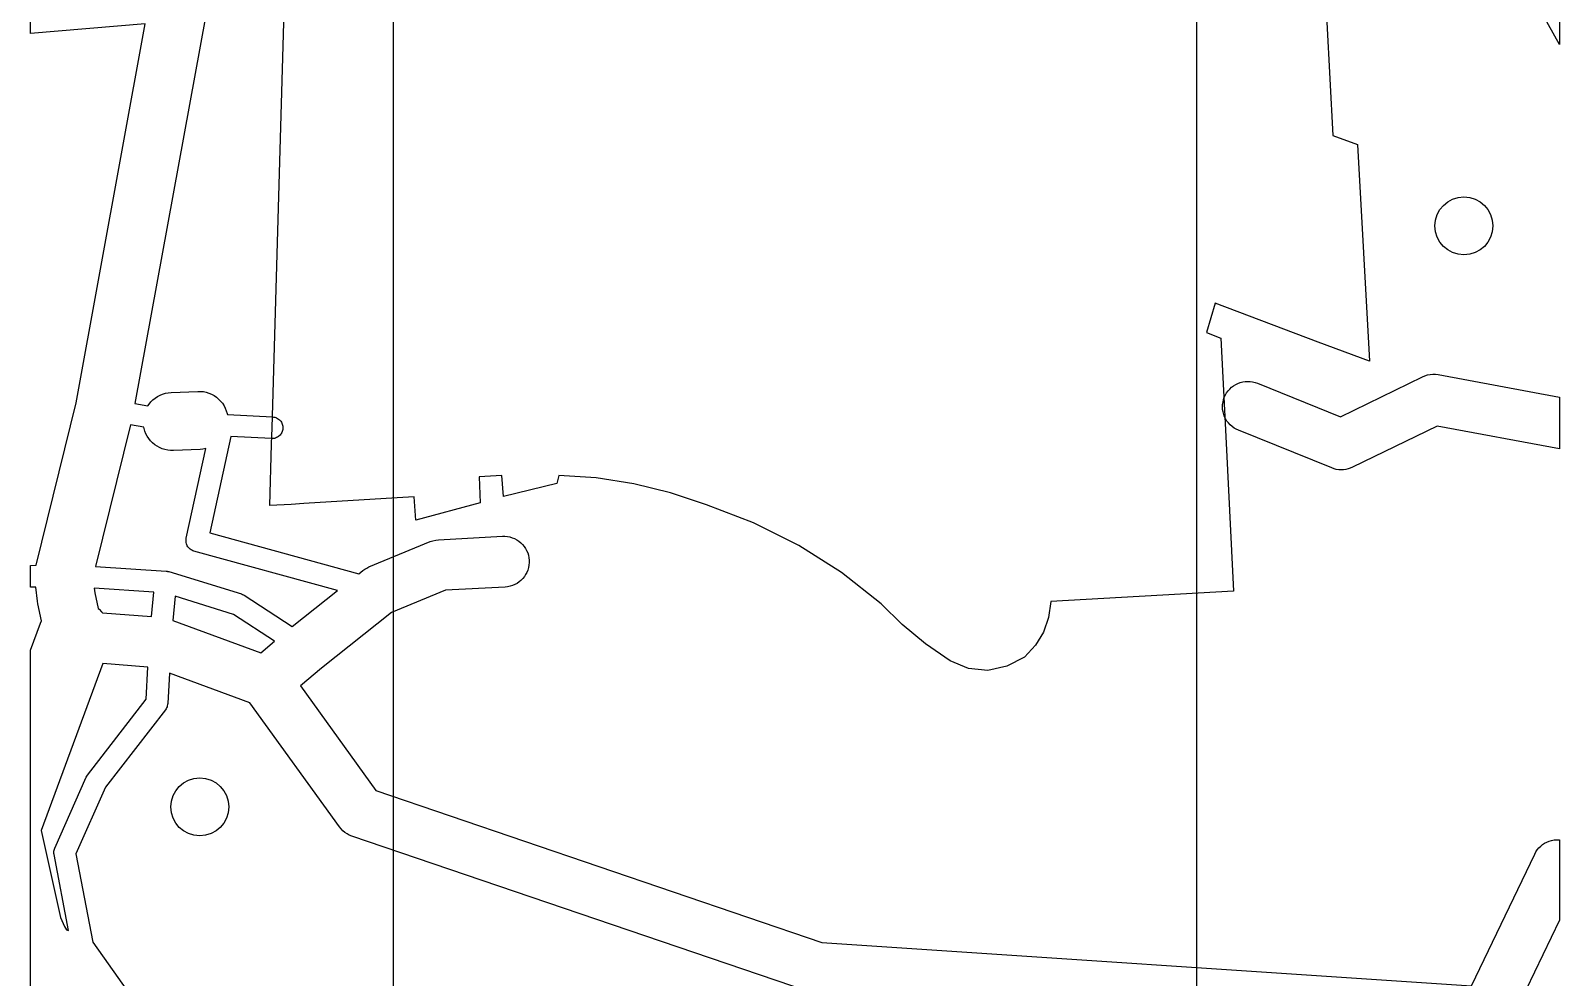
# Model space of a CAD drawing. Header units: metres. Extents: x 512313 to 512443, y 4012705 to 4013028.
# Drawn here: x 512337.5 to 512442.9, y 4012844.1 to 4012909.3 of the extents above; entities that cross this region are included whole.
import ezdxf

# ---------------------------------------------------------------- set-up
doc = ezdxf.new("R2010")
doc.units = ezdxf.units.M
for name, color, linetype in [('C-BLDG-EXST', 7, 'Continuous'), ('C-ROAD', 7, 'Continuous'), ('L-PLNT-TREE', 7, 'Continuous'), ('V-PROP-LINE', 7, 'Continuous')]:
    doc.layers.add(name, color=color, linetype=linetype)

msp = doc.modelspace()

# ---------------------------------------------------------------- linework, layer by layer
at = {"layer": 'C-BLDG-EXST'}
msp.add_lwpolyline([(512426.9, 4012909.93), (512427.32, 4012902.1), (512429.03, 4012901.49), (512429.84, 4012886.56), (512426.32, 4012887.87), (512419.21, 4012890.54), (512418.6, 4012888.53), (512419.61, 4012888.14), (512419.93, 4012881.81), (512420.48, 4012870.69), (512407.87, 4012869.99), (512407.72, 4012868.88), (512407.36, 4012867.87), (512406.82, 4012866.96), (512406.05, 4012866.14), (512404.85, 4012865.52), (512403.54, 4012865.22), (512402.21, 4012865.37), (512400.93, 4012865.9), (512399.24, 4012867.06), (512397.62, 4012868.39), (512396.17, 4012869.83), (512393.43, 4012871.98), (512390.5, 4012873.84), (512387.37, 4012875.41), (512384.13, 4012876.64), (512381.64, 4012877.48), (512379.12, 4012878.1), (512376.53, 4012878.5), (512373.95, 4012878.68), (512373.82, 4012878.11), (512370.13, 4012877.21), (512370.02, 4012878.66), (512368.45, 4012878.57), (512368.53, 4012876.79), (512364.09, 4012875.59), (512363.97, 4012877.2), (512362.8, 4012877.13), (512356.36, 4012876.73), (512355.5, 4012876.68), (512354.02, 4012876.59), (512354.14, 4012880.82), (512354.17, 4012881.96), (512355.03, 4012911.52)], dxfattribs=at)
at = {"layer": 'C-ROAD'}
for points in [[(512442.95, 4012924.81), (512442.95, 4012908.39), (512435.67, 4012921.43)], [(512337.52, 4012841.99), (512337.52, 4012866.63), (512338.21, 4012868.48), (512338.28, 4012868.65), (512338.02, 4012869.83), (512337.99, 4012870.01), (512337.88, 4012870.98), (512337.52, 4012870.97), (512337.52, 4012872.47), (512337.9, 4012872.48), (512340.66, 4012883.67), (512345.43, 4012909.82), (512337.52, 4012909.15), (512337.52, 4012910.66)], [(512349.6, 4012910.4), (512344.72, 4012883.63), (512345.6, 4012883.47), (512345.69, 4012883.59), (512345.82, 4012883.75), (512345.96, 4012883.88), (512346.11, 4012884.01), (512346.27, 4012884.11), (512346.45, 4012884.21), (512346.63, 4012884.28), (512346.82, 4012884.34), (512347.01, 4012884.37), (512347.21, 4012884.39), (512349.05, 4012884.47), (512349.25, 4012884.47), (512349.44, 4012884.45), (512349.63, 4012884.41), (512349.82, 4012884.35), (512350, 4012884.27), (512350.17, 4012884.18), (512350.34, 4012884.07), (512350.49, 4012883.94), (512350.62, 4012883.8), (512350.75, 4012883.65), (512350.86, 4012883.48), (512350.95, 4012883.31), (512351.02, 4012883.13), (512351.08, 4012882.94), (512351.09, 4012882.87), (512354.21, 4012882.71), (512354.28, 4012882.7), (512354.36, 4012882.69), (512354.43, 4012882.67), (512354.49, 4012882.64), (512354.56, 4012882.6), (512354.62, 4012882.56), (512354.68, 4012882.51), (512354.73, 4012882.46), (512354.78, 4012882.41), (512354.82, 4012882.34), (512354.85, 4012882.28), (512354.88, 4012882.21), (512354.9, 4012882.14), (512354.91, 4012882.07), (512354.92, 4012882), (512354.92, 4012881.92), (512354.91, 4012881.85), (512354.9, 4012881.78), (512354.88, 4012881.71), (512354.85, 4012881.64), (512354.81, 4012881.57), (512354.77, 4012881.51), (512354.73, 4012881.46), (512354.67, 4012881.4), (512354.62, 4012881.36), (512354.56, 4012881.32), (512354.49, 4012881.28), (512354.42, 4012881.25), (512354.35, 4012881.23), (512354.28, 4012881.22), (512354.21, 4012881.21), (512354.13, 4012881.21), (512351.33, 4012881.36), (512349.88, 4012874.71), (512360.15, 4012871.89), (512360.43, 4012872.11), (512360.56, 4012872.21), (512360.7, 4012872.29), (512360.85, 4012872.36), (512365.08, 4012874.11), (512365.27, 4012874.17), (512365.46, 4012874.21), (512365.65, 4012874.23), (512370.06, 4012874.48), (512370.23, 4012874.48), (512370.4, 4012874.46), (512370.57, 4012874.43), (512370.74, 4012874.38), (512370.9, 4012874.32), (512371.05, 4012874.24), (512371.19, 4012874.14), (512371.32, 4012874.03), (512371.45, 4012873.91), (512371.56, 4012873.78), (512371.65, 4012873.64), (512371.73, 4012873.49), (512371.8, 4012873.33), (512371.85, 4012873.17), (512371.89, 4012873), (512371.9, 4012872.83), (512371.91, 4012872.66), (512371.89, 4012872.48), (512371.86, 4012872.32), (512371.81, 4012872.15), (512371.74, 4012871.99), (512371.66, 4012871.84), (512371.57, 4012871.7), (512371.46, 4012871.56), (512371.34, 4012871.44), (512371.21, 4012871.33), (512371.07, 4012871.23), (512370.92, 4012871.15), (512370.76, 4012871.09), (512370.59, 4012871.04), (512370.42, 4012871), (512370.25, 4012870.98), (512366.14, 4012870.76), (512362.41, 4012869.22), (512357.59, 4012865.39), (512356.13, 4012864.17), (512361.33, 4012856.94), (512392.08, 4012846.47), (512436.88, 4012843.48), (512441.25, 4012852.56), (512441.33, 4012852.71), (512441.42, 4012852.86), (512441.53, 4012852.99), (512441.66, 4012853.11), (512441.79, 4012853.22), (512441.93, 4012853.31), (512442.08, 4012853.39), (512442.24, 4012853.46), (512442.41, 4012853.51), (512442.58, 4012853.54), (512442.75, 4012853.55), (512442.92, 4012853.55), (512442.95, 4012853.55), (512442.95, 4012848.02), (512440.65, 4012843.23)], [(512391.17, 4012843.08), (512359.67, 4012853.81), (512359.5, 4012853.87), (512359.35, 4012853.96), (512359.19, 4012854.06), (512359.06, 4012854.17), (512358.93, 4012854.3), (512358.82, 4012854.44), (512352.65, 4012863), (512347.09, 4012865.04), (512346.98, 4012862.94), (512346.97, 4012862.87), (512346.95, 4012862.79), (512346.93, 4012862.72), (512346.9, 4012862.65), (512346.86, 4012862.58), (512346.82, 4012862.52), (512342.69, 4012857.17), (512340.65, 4012852.59), (512341.82, 4012846.5), (512344.6, 4012842.56)]]:
    msp.add_lwpolyline(points, dxfattribs=at)
for points in [[(512434.52, 4012882.08), (512428.67, 4012879.24), (512428.52, 4012879.17), (512428.37, 4012879.12), (512428.21, 4012879.09), (512428.05, 4012879.07), (512427.89, 4012879.06), (512427.73, 4012879.07), (512427.56, 4012879.09), (512427.41, 4012879.13), (512427.25, 4012879.19), (512420.81, 4012881.79), (512420.65, 4012881.86), (512420.51, 4012881.94), (512420.37, 4012882.05), (512420.24, 4012882.16), (512420.12, 4012882.29), (512420.02, 4012882.42), (512419.93, 4012882.57), (512419.85, 4012882.72), (512419.8, 4012882.88), (512419.75, 4012883.05), (512419.72, 4012883.22), (512419.71, 4012883.39), (512419.72, 4012883.56), (512419.75, 4012883.73), (512419.79, 4012883.9), (512419.84, 4012884.06), (512419.91, 4012884.22), (512420, 4012884.37), (512420.1, 4012884.51), (512420.22, 4012884.63), (512420.34, 4012884.75), (512420.48, 4012884.85), (512420.63, 4012884.94), (512420.78, 4012885.02), (512420.94, 4012885.08), (512421.11, 4012885.12), (512421.28, 4012885.15), (512421.45, 4012885.16), (512421.62, 4012885.15), (512421.79, 4012885.13), (512421.96, 4012885.09), (512422.12, 4012885.03), (512427.84, 4012882.72), (512433.5, 4012885.48), (512433.67, 4012885.55), (512433.85, 4012885.61), (512434.03, 4012885.64), (512434.22, 4012885.66), (512434.41, 4012885.65), (512434.59, 4012885.63), (512442.95, 4012884.07), (512442.95, 4012880.51), (512434.52, 4012882.08)], [(512346.93, 4012872.07), (512346.95, 4012872.07), (512346.97, 4012872.06), (512346.98, 4012872.06), (512347, 4012872.06), (512347.03, 4012872.05), (512347.04, 4012872.05), (512347.05, 4012872.04), (512352.07, 4012870.5), (512352.13, 4012870.47), (512352.2, 4012870.44), (512352.26, 4012870.41), (512355.56, 4012868.25), (512358.69, 4012870.74), (512348.79, 4012873.46), (512348.72, 4012873.48), (512348.65, 4012873.51), (512348.59, 4012873.55), (512348.52, 4012873.59), (512348.47, 4012873.64), (512348.42, 4012873.7), (512348.37, 4012873.76), (512348.33, 4012873.82), (512348.3, 4012873.89), (512348.27, 4012873.96), (512348.26, 4012874.04), (512348.25, 4012874.11), (512348.24, 4012874.19), (512348.25, 4012874.26), (512348.26, 4012874.34), (512349.61, 4012880.53), (512349.61, 4012880.53), (512349.41, 4012880.49), (512349.22, 4012880.47), (512347.37, 4012880.39), (512347.18, 4012880.39), (512346.98, 4012880.42), (512346.79, 4012880.45), (512346.6, 4012880.51), (512346.42, 4012880.59), (512346.25, 4012880.68), (512346.09, 4012880.79), (512345.94, 4012880.92), (512345.8, 4012881.06), (512345.68, 4012881.21), (512345.57, 4012881.38), (512345.48, 4012881.55), (512345.4, 4012881.73), (512345.35, 4012881.92), (512345.33, 4012881.99), (512344.41, 4012882.16), (512342, 4012872.4), (512346.88, 4012872.07), (512346.89, 4012872.07), (512346.91, 4012872.07), (512346.93, 4012872.07)], [(512342.42, 4012869.27), (512342.47, 4012869.21), (512345.86, 4012868.94), (512346.01, 4012870.63), (512341.91, 4012870.9), (512341.95, 4012870.59), (512342.19, 4012869.5), (512342.25, 4012869.45), (512342.42, 4012869.27)], [(512347.49, 4012870.34), (512347.34, 4012868.67), (512353.41, 4012866.45), (512354.35, 4012867.25), (512351.52, 4012869.09), (512347.49, 4012870.34)], [(512339.59, 4012848.2), (512339.85, 4012847.58), (512340, 4012847.34), (512340.14, 4012847.3), (512339.14, 4012852.54), (512339.13, 4012852.61), (512339.12, 4012852.69), (512339.13, 4012852.76), (512339.14, 4012852.84), (512339.16, 4012852.91), (512339.19, 4012852.98), (512341.36, 4012857.86), (512341.4, 4012857.94), (512341.45, 4012858.01), (512345.49, 4012863.25), (512345.61, 4012865.45), (512342.51, 4012865.7), (512338.25, 4012854.2), (512339.59, 4012848.2)]]:
    msp.add_lwpolyline(points, close=True, dxfattribs=at)
at = {"layer": 'L-PLNT-TREE'}
for centre in [(512436.36, 4012895.88), (512349.19, 4012855.82)]:
    msp.add_circle(centre, 2, dxfattribs=at)
at = {"layer": 'V-PROP-LINE'}
msp.add_lwpolyline([(512362.52, 4012735.6), (512417.95, 4012735.6), (512417.95, 4012996.78), (512362.52, 4012996.78)], close=True, dxfattribs=at)

doc.saveas('drawing.dxf')
